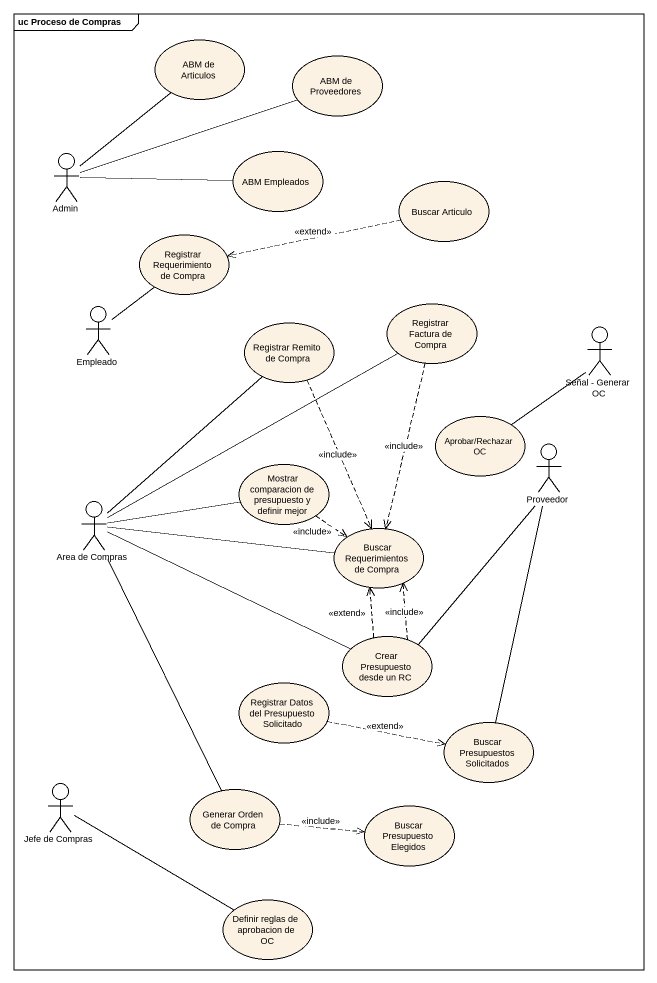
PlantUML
@startuml
mainframe uc Proceso de Compras
usecase "ABM de Articulos" as ABM_de_Articulos
usecase "ABM de Proveedores" as ABM_de_Proveedores
actor Admin
usecase "ABM Empleados" as ABM_Empleados
usecase "Buscar Articulo" as Buscar_Articulo
usecase "Registrar Requerimiento de Compra" as Registrar_Requerimiento_de
actor Empleado
usecase "Registrar Factura de Compra" as Registrar_Factura_de_Compra
usecase "Registrar Remito de Compra" as Registrar_Remito_de_Compra
actor "Señal - Generar OC" as Señal_Generar_OC
usecase "Aprobar/Rechazar OC" as Aprobar_Rechazar_OC
usecase "Mostrar comparacion de presupuesto y definir mejor" as Mostrar_comparacion_de
actor Proveedor
actor "Area de Compras" as Area_de_Compras
usecase "Buscar Requerimientos de Compra" as Buscar_Requerimientos_de
usecase "Crear Presupuesto desde un RC" as Crear_Presupuesto_desde_un
usecase "Registrar Datos del Presupuesto Solicitado" as Registrar_Datos_del
usecase "Buscar Presupuestos Solicitados" as Buscar_Presupuestos
actor "Jefe de Compras" as Jefe_de_Compras
usecase "Generar Orden de Compra" as Generar_Orden_de_Compra
usecase "Buscar Presupuesto Elegidos" as Buscar_Presupuesto_Elegidos
usecase "Definir reglas de aprobacion de OC" as Definir_reglas_de
Admin -up- ABM_de_Articulos
Admin -right- ABM_de_Proveedores
Admin -right- ABM_Empleados
Buscar_Articulo .left.> Registrar_Requerimiento_de : <<extend>>
Empleado -up- Registrar_Requerimiento_de
Registrar_Factura_de_Compra ..> Buscar_Requerimientos_de : <<include>>
Registrar_Remito_de_Compra ..> Buscar_Requerimientos_de : <<include>>
Aprobar_Rechazar_OC -up- Señal_Generar_OC
Mostrar_comparacion_de ..> Buscar_Requerimientos_de : <<include>>
Proveedor -- Buscar_Presupuestos
Area_de_Compras -up- Registrar_Factura_de_Compra
Area_de_Compras -up- Registrar_Remito_de_Compra
Area_de_Compras -right- Mostrar_comparacion_de
Area_de_Compras -right- Buscar_Requerimientos_de
Area_de_Compras -right- Crear_Presupuesto_desde_un
Area_de_Compras -- Generar_Orden_de_Compra
Crear_Presupuesto_desde_un -up- Proveedor
Crear_Presupuesto_desde_un .up.> Buscar_Requerimientos_de : <<include>>
Crear_Presupuesto_desde_un .up.> Buscar_Requerimientos_de : <<extend>>
Registrar_Datos_del .right.> Buscar_Presupuestos : <<extend>>
Jefe_de_Compras -right- Definir_reglas_de
Generar_Orden_de_Compra .right.> Buscar_Presupuesto_Elegidos : <<include>>
@enduml
